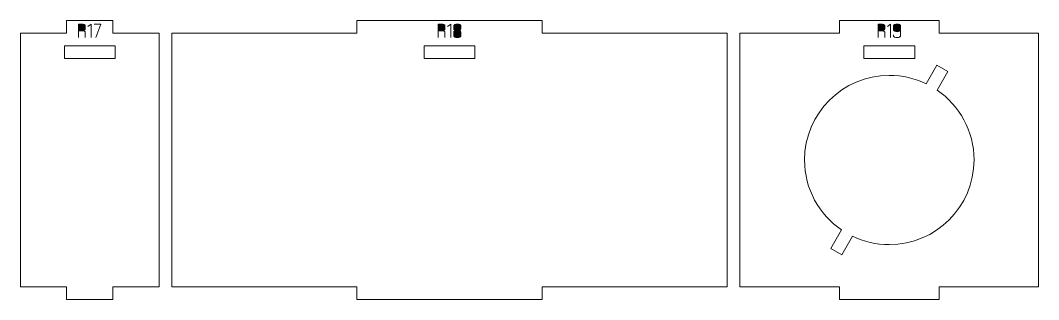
# Model space of a CAD drawing. Header units: centimetres. Extents: x -250 to 250, y -508 to 508.
# Drawn here: x 134.76 to 158.79, y 59.58 to 66.18 of the extents above; entities that cross this region are included whole.
import ezdxf

# ---------------------------------------------------------------- set-up
doc = ezdxf.new("R2010")
doc.units = ezdxf.units.CM
doc.header["$MEASUREMENT"] = 0
doc.layers.add('Capa 1', color=7, linetype='Continuous')

msp = doc.modelspace()

# ---------------------------------------------------------------- hatches: boundary and pattern name
at = {"layer": 'Capa 1', "true_color": 0x3e4095}
h = msp.add_hatch(color=175, dxfattribs=at)
edge = h.paths.add_edge_path()
edge.add_spline(control_points=[(136.20564, 65.93568), (136.23805, 65.93782), (136.25991, 65.94202), (136.27122, 65.94829), (136.28254, 65.95456), (136.28819, 65.96167), (136.28819, 65.96962), (136.28819, 65.96962), (136.28819, 66.05538), (136.28819, 66.05538), (136.28819, 66.06516), (136.28017, 66.07349), (136.26412, 66.08037), (136.24806, 66.08725), (136.22857, 66.09069), (136.20564, 66.09069), (136.20564, 66.09069), (136.13089, 66.09069), (136.13089, 66.09069), (136.13089, 66.09069), (136.13089, 65.93568), (136.13089, 65.93568), (136.13089, 65.93568), (136.20564, 65.93568), (136.20564, 65.93568)], knot_values=[0, 0, 0, 0, 0.125, 0.125, 0.125, 0.25, 0.25, 0.25, 0.375, 0.375, 0.375, 0.5, 0.5, 0.5, 0.625, 0.625, 0.625, 0.75, 0.75, 0.75, 0.875, 0.875, 0.875, 1, 1, 1, 1], degree=3, periodic=1)
h = msp.add_hatch(color=175, dxfattribs=at)
edge = h.paths.add_edge_path()
edge.add_spline(control_points=[(136.13089, 65.77425), (136.13089, 65.77425), (136.13089, 66.09069), (136.13089, 66.09069), (136.13089, 66.09069), (136.20564, 66.09069), (136.20564, 66.09069), (136.22857, 66.09069), (136.24806, 66.08725), (136.26412, 66.08037), (136.28017, 66.07349), (136.28819, 66.06516), (136.28819, 66.05538), (136.28819, 66.05538), (136.28819, 65.96962), (136.28819, 65.96962), (136.28819, 65.96167), (136.28254, 65.95456), (136.27122, 65.94829), (136.25991, 65.94202), (136.23805, 65.93782), (136.20564, 65.93568), (136.23805, 65.93354), (136.25991, 65.92934), (136.27122, 65.92307), (136.28254, 65.9168), (136.28819, 65.90969), (136.28819, 65.90174), (136.28819, 65.90174), (136.28819, 65.77425), (136.28819, 65.77425), (136.28819, 65.77425), (136.28819, 65.90174), (136.28819, 65.90174), (136.28819, 65.90969), (136.28254, 65.9168), (136.27122, 65.92307), (136.25991, 65.92934), (136.23805, 65.93354), (136.20564, 65.93568), (136.20564, 65.93568), (136.13089, 65.93568), (136.13089, 65.93568), (136.13089, 65.93568), (136.13089, 65.77425), (136.13089, 65.77425)], knot_values=[0, 0, 0, 0, 0.06666667, 0.06666667, 0.06666667, 0.13333333, 0.13333333, 0.13333333, 0.2, 0.2, 0.2, 0.26666667, 0.26666667, 0.26666667, 0.33333333, 0.33333333, 0.33333333, 0.4, 0.4, 0.4, 0.46666667, 0.46666667, 0.46666667, 0.53333333, 0.53333333, 0.53333333, 0.6, 0.6, 0.6, 0.66666667, 0.66666667, 0.66666667, 0.73333333, 0.73333333, 0.73333333, 0.8, 0.8, 0.8, 0.86666667, 0.86666667, 0.86666667, 0.93333333, 0.93333333, 0.93333333, 1, 1, 1, 1], degree=3, periodic=1)
h = msp.add_hatch(color=175, dxfattribs=at)
edge = h.paths.add_edge_path()
edge.add_spline(control_points=[(136.42715, 66.09115), (136.42715, 66.09115), (136.35102, 66.03841), (136.35102, 66.03841), (136.35102, 66.03841), (136.42715, 66.09115), (136.42715, 66.09115), (136.42715, 66.09115), (136.42715, 65.77425), (136.42715, 65.77425), (136.42715, 65.77425), (136.42715, 66.09115), (136.42715, 66.09115)], knot_values=[0, 0, 0, 0, 0.25, 0.25, 0.25, 0.5, 0.5, 0.5, 0.75, 0.75, 0.75, 1, 1, 1, 1], degree=3, periodic=1)
h = msp.add_hatch(color=175, dxfattribs=at)
edge = h.paths.add_edge_path()
edge.add_spline(control_points=[(136.5363, 65.77425), (136.5363, 65.77425), (136.65738, 66.09069), (136.65738, 66.09069), (136.65738, 66.09069), (136.49778, 66.09069), (136.49778, 66.09069), (136.49778, 66.09069), (136.65738, 66.09069), (136.65738, 66.09069), (136.65738, 66.09069), (136.5363, 65.77425), (136.5363, 65.77425)], knot_values=[0, 0, 0, 0, 0.25, 0.25, 0.25, 0.5, 0.5, 0.5, 0.75, 0.75, 0.75, 1, 1, 1, 1], degree=3, periodic=1)
h = msp.add_hatch(color=175, dxfattribs=at)
edge = h.paths.add_edge_path()
edge.add_spline(control_points=[(144.69489, 65.93568), (144.7273, 65.93782), (144.74916, 65.94202), (144.76047, 65.94829), (144.77179, 65.95456), (144.77744, 65.96167), (144.77744, 65.96962), (144.77744, 65.96962), (144.77744, 66.05538), (144.77744, 66.05538), (144.77744, 66.06516), (144.76942, 66.07349), (144.75337, 66.08037), (144.73731, 66.08725), (144.71782, 66.09069), (144.69489, 66.09069), (144.69489, 66.09069), (144.62014, 66.09069), (144.62014, 66.09069), (144.62014, 66.09069), (144.62014, 65.93568), (144.62014, 65.93568), (144.62014, 65.93568), (144.69489, 65.93568), (144.69489, 65.93568)], knot_values=[0, 0, 0, 0, 0.125, 0.125, 0.125, 0.25, 0.25, 0.25, 0.375, 0.375, 0.375, 0.5, 0.5, 0.5, 0.625, 0.625, 0.625, 0.75, 0.75, 0.75, 0.875, 0.875, 0.875, 1, 1, 1, 1], degree=3, periodic=1)
h = msp.add_hatch(color=175, dxfattribs=at)
edge = h.paths.add_edge_path()
edge.add_spline(control_points=[(144.62014, 65.77425), (144.62014, 65.77425), (144.62014, 66.09069), (144.62014, 66.09069), (144.62014, 66.09069), (144.69489, 66.09069), (144.69489, 66.09069), (144.71782, 66.09069), (144.73731, 66.08725), (144.75337, 66.08037), (144.76942, 66.07349), (144.77744, 66.06516), (144.77744, 66.05538), (144.77744, 66.05538), (144.77744, 65.96962), (144.77744, 65.96962), (144.77744, 65.96167), (144.77179, 65.95456), (144.76047, 65.94829), (144.74916, 65.94202), (144.7273, 65.93782), (144.69489, 65.93568), (144.7273, 65.93354), (144.74916, 65.92934), (144.76047, 65.92307), (144.77179, 65.9168), (144.77744, 65.90969), (144.77744, 65.90174), (144.77744, 65.90174), (144.77744, 65.77425), (144.77744, 65.77425), (144.77744, 65.77425), (144.77744, 65.90174), (144.77744, 65.90174), (144.77744, 65.90969), (144.77179, 65.9168), (144.76047, 65.92307), (144.74916, 65.92934), (144.7273, 65.93354), (144.69489, 65.93568), (144.69489, 65.93568), (144.62014, 65.93568), (144.62014, 65.93568), (144.62014, 65.93568), (144.62014, 65.77425), (144.62014, 65.77425)], knot_values=[0, 0, 0, 0, 0.06666667, 0.06666667, 0.06666667, 0.13333333, 0.13333333, 0.13333333, 0.2, 0.2, 0.2, 0.26666667, 0.26666667, 0.26666667, 0.33333333, 0.33333333, 0.33333333, 0.4, 0.4, 0.4, 0.46666667, 0.46666667, 0.46666667, 0.53333333, 0.53333333, 0.53333333, 0.6, 0.6, 0.6, 0.66666667, 0.66666667, 0.66666667, 0.73333333, 0.73333333, 0.73333333, 0.8, 0.8, 0.8, 0.86666667, 0.86666667, 0.86666667, 0.93333333, 0.93333333, 0.93333333, 1, 1, 1, 1], degree=3, periodic=1)
h = msp.add_hatch(color=175, dxfattribs=at)
edge = h.paths.add_edge_path()
edge.add_spline(control_points=[(144.9164, 66.09115), (144.9164, 66.09115), (144.84027, 66.03841), (144.84027, 66.03841), (144.84027, 66.03841), (144.9164, 66.09115), (144.9164, 66.09115), (144.9164, 66.09115), (144.9164, 65.77425), (144.9164, 65.77425), (144.9164, 65.77425), (144.9164, 66.09115), (144.9164, 66.09115)], knot_values=[0, 0, 0, 0, 0.25, 0.25, 0.25, 0.5, 0.5, 0.5, 0.75, 0.75, 0.75, 1, 1, 1, 1], degree=3, periodic=1)
h = msp.add_hatch(color=175, dxfattribs=at)
edge = h.paths.add_edge_path()
edge.add_spline(control_points=[(144.98703, 65.98108), (144.98703, 65.97313), (144.99269, 65.96595), (145.004, 65.95953), (145.01531, 65.95311), (145.03717, 65.94883), (145.06958, 65.94669), (145.10199, 65.94883), (145.12385, 65.95311), (145.13516, 65.95953), (145.14647, 65.96595), (145.15213, 65.97313), (145.15213, 65.98108), (145.15213, 65.98108), (145.15213, 66.05538), (145.15213, 66.05538), (145.15213, 66.06516), (145.14426, 66.07349), (145.12851, 66.08037), (145.11277, 66.08725), (145.09312, 66.09069), (145.06958, 66.09069), (145.04604, 66.09069), (145.02639, 66.08725), (145.01065, 66.08037), (144.9949, 66.07349), (144.98703, 66.06516), (144.98703, 66.05538), (144.98703, 66.05538), (144.98703, 65.98108), (144.98703, 65.98108)], knot_values=[0, 0, 0, 0, 0.1, 0.1, 0.1, 0.2, 0.2, 0.2, 0.3, 0.3, 0.3, 0.4, 0.4, 0.4, 0.5, 0.5, 0.5, 0.6, 0.6, 0.6, 0.7, 0.7, 0.7, 0.8, 0.8, 0.8, 0.9, 0.9, 0.9, 1, 1, 1, 1], degree=3, periodic=1)
h = msp.add_hatch(color=175, dxfattribs=at)
edge = h.paths.add_edge_path()
edge.add_spline(control_points=[(145.06958, 65.77425), (145.04604, 65.77425), (145.02639, 65.77769), (145.01065, 65.78457), (144.9949, 65.79145), (144.98703, 65.79978), (144.98703, 65.80956), (144.98703, 65.80956), (144.98703, 65.91275), (144.98703, 65.91275), (144.98703, 65.92101), (144.99269, 65.92819), (145.004, 65.9343), (145.01531, 65.94042), (145.03717, 65.94455), (145.06958, 65.94669), (145.03717, 65.94883), (145.01531, 65.95311), (145.004, 65.95953), (144.99269, 65.96595), (144.98703, 65.97313), (144.98703, 65.98108), (144.98703, 65.98108), (144.98703, 66.05538), (144.98703, 66.05538), (144.98703, 66.06516), (144.9949, 66.07349), (145.01065, 66.08037), (145.02639, 66.08725), (145.04604, 66.09069), (145.06958, 66.09069), (145.09312, 66.09069), (145.11277, 66.08725), (145.12851, 66.08037), (145.14426, 66.07349), (145.15213, 66.06516), (145.15213, 66.05538), (145.15213, 66.05538), (145.15213, 65.98108), (145.15213, 65.98108), (145.15213, 65.97313), (145.14647, 65.96595), (145.13516, 65.95953), (145.12385, 65.95311), (145.10199, 65.94883), (145.06958, 65.94669), (145.10199, 65.94455), (145.12385, 65.94042), (145.13516, 65.9343), (145.14647, 65.92819), (145.15213, 65.92101), (145.15213, 65.91275), (145.15213, 65.91275), (145.15213, 65.80956), (145.15213, 65.80956), (145.15213, 65.79978), (145.14426, 65.79145), (145.12851, 65.78457), (145.11277, 65.77769), (145.09312, 65.77425), (145.06958, 65.77425)], knot_values=[0, 0, 0, 0, 0.05, 0.05, 0.05, 0.1, 0.1, 0.1, 0.15, 0.15, 0.15, 0.2, 0.2, 0.2, 0.25, 0.25, 0.25, 0.3, 0.3, 0.3, 0.35, 0.35, 0.35, 0.4, 0.4, 0.4, 0.45, 0.45, 0.45, 0.5, 0.5, 0.5, 0.55, 0.55, 0.55, 0.6, 0.6, 0.6, 0.65, 0.65, 0.65, 0.7, 0.7, 0.7, 0.75, 0.75, 0.75, 0.8, 0.8, 0.8, 0.85, 0.85, 0.85, 0.9, 0.9, 0.9, 0.95, 0.95, 0.95, 1, 1, 1, 1], degree=3, periodic=1)
h = msp.add_hatch(color=175, dxfattribs=at)
edge = h.paths.add_edge_path()
edge.add_spline(control_points=[(144.98703, 65.80956), (144.98703, 65.79978), (144.9949, 65.79145), (145.01065, 65.78457), (145.02639, 65.77769), (145.04604, 65.77425), (145.06958, 65.77425), (145.09312, 65.77425), (145.11277, 65.77769), (145.12851, 65.78457), (145.14426, 65.79145), (145.15213, 65.79978), (145.15213, 65.80956), (145.15213, 65.80956), (145.15213, 65.91275), (145.15213, 65.91275), (145.15213, 65.92101), (145.14647, 65.92819), (145.13516, 65.9343), (145.12385, 65.94042), (145.10199, 65.94455), (145.06958, 65.94669), (145.03717, 65.94455), (145.01531, 65.94042), (145.004, 65.9343), (144.99269, 65.92819), (144.98703, 65.92101), (144.98703, 65.91275), (144.98703, 65.91275), (144.98703, 65.80956), (144.98703, 65.80956)], knot_values=[0, 0, 0, 0, 0.1, 0.1, 0.1, 0.2, 0.2, 0.2, 0.3, 0.3, 0.3, 0.4, 0.4, 0.4, 0.5, 0.5, 0.5, 0.6, 0.6, 0.6, 0.7, 0.7, 0.7, 0.8, 0.8, 0.8, 0.9, 0.9, 0.9, 1, 1, 1, 1], degree=3, periodic=1)
h = msp.add_hatch(color=175, dxfattribs=at)
edge = h.paths.add_edge_path()
edge.add_spline(control_points=[(155.0744, 65.93568), (155.10681, 65.93782), (155.12867, 65.94202), (155.13998, 65.94829), (155.1513, 65.95456), (155.15695, 65.96167), (155.15695, 65.96962), (155.15695, 65.96962), (155.15695, 66.05538), (155.15695, 66.05538), (155.15695, 66.06516), (155.14893, 66.07349), (155.13288, 66.08037), (155.11682, 66.08725), (155.09733, 66.09069), (155.0744, 66.09069), (155.0744, 66.09069), (154.99965, 66.09069), (154.99965, 66.09069), (154.99965, 66.09069), (154.99965, 65.93568), (154.99965, 65.93568), (154.99965, 65.93568), (155.0744, 65.93568), (155.0744, 65.93568)], knot_values=[0, 0, 0, 0, 0.125, 0.125, 0.125, 0.25, 0.25, 0.25, 0.375, 0.375, 0.375, 0.5, 0.5, 0.5, 0.625, 0.625, 0.625, 0.75, 0.75, 0.75, 0.875, 0.875, 0.875, 1, 1, 1, 1], degree=3, periodic=1)
h = msp.add_hatch(color=175, dxfattribs=at)
edge = h.paths.add_edge_path()
edge.add_spline(control_points=[(154.99965, 65.77425), (154.99965, 65.77425), (154.99965, 66.09069), (154.99965, 66.09069), (154.99965, 66.09069), (155.0744, 66.09069), (155.0744, 66.09069), (155.09733, 66.09069), (155.11682, 66.08725), (155.13288, 66.08037), (155.14893, 66.07349), (155.15695, 66.06516), (155.15695, 66.05538), (155.15695, 66.05538), (155.15695, 65.96962), (155.15695, 65.96962), (155.15695, 65.96167), (155.1513, 65.95456), (155.13998, 65.94829), (155.12867, 65.94202), (155.10681, 65.93782), (155.0744, 65.93568), (155.10681, 65.93354), (155.12867, 65.92934), (155.13998, 65.92307), (155.1513, 65.9168), (155.15695, 65.90969), (155.15695, 65.90174), (155.15695, 65.90174), (155.15695, 65.77425), (155.15695, 65.77425), (155.15695, 65.77425), (155.15695, 65.90174), (155.15695, 65.90174), (155.15695, 65.90969), (155.1513, 65.9168), (155.13998, 65.92307), (155.12867, 65.92934), (155.10681, 65.93354), (155.0744, 65.93568), (155.0744, 65.93568), (154.99965, 65.93568), (154.99965, 65.93568), (154.99965, 65.93568), (154.99965, 65.77425), (154.99965, 65.77425)], knot_values=[0, 0, 0, 0, 0.06666667, 0.06666667, 0.06666667, 0.13333333, 0.13333333, 0.13333333, 0.2, 0.2, 0.2, 0.26666667, 0.26666667, 0.26666667, 0.33333333, 0.33333333, 0.33333333, 0.4, 0.4, 0.4, 0.46666667, 0.46666667, 0.46666667, 0.53333333, 0.53333333, 0.53333333, 0.6, 0.6, 0.6, 0.66666667, 0.66666667, 0.66666667, 0.73333333, 0.73333333, 0.73333333, 0.8, 0.8, 0.8, 0.86666667, 0.86666667, 0.86666667, 0.93333333, 0.93333333, 0.93333333, 1, 1, 1, 1], degree=3, periodic=1)
h = msp.add_hatch(color=175, dxfattribs=at)
edge = h.paths.add_edge_path()
edge.add_spline(control_points=[(155.29591, 66.09115), (155.29591, 66.09115), (155.21978, 66.03841), (155.21978, 66.03841), (155.21978, 66.03841), (155.29591, 66.09115), (155.29591, 66.09115), (155.29591, 66.09115), (155.29591, 65.77425), (155.29591, 65.77425), (155.29591, 65.77425), (155.29591, 66.09115), (155.29591, 66.09115)], knot_values=[0, 0, 0, 0, 0.25, 0.25, 0.25, 0.5, 0.5, 0.5, 0.75, 0.75, 0.75, 1, 1, 1, 1], degree=3, periodic=1)
h = msp.add_hatch(color=175, dxfattribs=at)
edge = h.paths.add_edge_path()
edge.add_spline(control_points=[(155.36654, 65.94806), (155.36654, 65.93828), (155.37441, 65.92995), (155.39016, 65.92307), (155.4059, 65.91619), (155.42555, 65.91275), (155.44909, 65.91275), (155.47233, 65.91214), (155.49189, 65.91497), (155.50779, 65.92123), (155.52369, 65.9275), (155.53164, 65.93645), (155.53164, 65.94806), (155.53164, 65.94806), (155.53164, 66.05538), (155.53164, 66.05538), (155.53164, 66.06516), (155.52377, 66.07349), (155.50802, 66.08037), (155.49228, 66.08725), (155.47263, 66.09069), (155.44909, 66.09069), (155.42555, 66.09069), (155.4059, 66.08725), (155.39016, 66.08037), (155.37441, 66.07349), (155.36654, 66.06516), (155.36654, 66.05538), (155.36654, 66.05538), (155.36654, 65.94806), (155.36654, 65.94806)], knot_values=[0, 0, 0, 0, 0.1, 0.1, 0.1, 0.2, 0.2, 0.2, 0.3, 0.3, 0.3, 0.4, 0.4, 0.4, 0.5, 0.5, 0.5, 0.6, 0.6, 0.6, 0.7, 0.7, 0.7, 0.8, 0.8, 0.8, 0.9, 0.9, 0.9, 1, 1, 1, 1], degree=3, periodic=1)
h = msp.add_hatch(color=175, dxfattribs=at)
edge = h.paths.add_edge_path()
edge.add_spline(control_points=[(155.44909, 65.77425), (155.42555, 65.77425), (155.4059, 65.77769), (155.39016, 65.78457), (155.37441, 65.79145), (155.36654, 65.79978), (155.36654, 65.80956), (155.36654, 65.80956), (155.36654, 65.83479), (155.36654, 65.83479), (155.36654, 65.83479), (155.36654, 65.80956), (155.36654, 65.80956), (155.36654, 65.79978), (155.37441, 65.79145), (155.39016, 65.78457), (155.4059, 65.77769), (155.42555, 65.77425), (155.44909, 65.77425), (155.47263, 65.77425), (155.49228, 65.77769), (155.50802, 65.78457), (155.52377, 65.79145), (155.53164, 65.79978), (155.53164, 65.80956), (155.53164, 65.80956), (155.53164, 65.94806), (155.53164, 65.94806), (155.53164, 65.93645), (155.52369, 65.9275), (155.50779, 65.92123), (155.49189, 65.91497), (155.47233, 65.91214), (155.44909, 65.91275), (155.42555, 65.91275), (155.4059, 65.91619), (155.39016, 65.92307), (155.37441, 65.92995), (155.36654, 65.93828), (155.36654, 65.94806), (155.36654, 65.94806), (155.36654, 66.05538), (155.36654, 66.05538), (155.36654, 66.06516), (155.37441, 66.07349), (155.39016, 66.08037), (155.4059, 66.08725), (155.42555, 66.09069), (155.44909, 66.09069), (155.47263, 66.09069), (155.49228, 66.08725), (155.50802, 66.08037), (155.52377, 66.07349), (155.53164, 66.06516), (155.53164, 66.05538), (155.53164, 66.05538), (155.53164, 65.94806), (155.53164, 65.94806), (155.53164, 65.94806), (155.53164, 65.80956), (155.53164, 65.80956), (155.53164, 65.79978), (155.52377, 65.79145), (155.50802, 65.78457), (155.49228, 65.77769), (155.47263, 65.77425), (155.44909, 65.77425)], knot_values=[0, 0, 0, 0, 0.04545455, 0.04545455, 0.04545455, 0.09090909, 0.09090909, 0.09090909, 0.13636364, 0.13636364, 0.13636364, 0.18181818, 0.18181818, 0.18181818, 0.22727273, 0.22727273, 0.22727273, 0.27272727, 0.27272727, 0.27272727, 0.31818182, 0.31818182, 0.31818182, 0.36363636, 0.36363636, 0.36363636, 0.40909091, 0.40909091, 0.40909091, 0.45454545, 0.45454545, 0.45454545, 0.5, 0.5, 0.5, 0.54545455, 0.54545455, 0.54545455, 0.59090909, 0.59090909, 0.59090909, 0.63636364, 0.63636364, 0.63636364, 0.68181818, 0.68181818, 0.68181818, 0.72727273, 0.72727273, 0.72727273, 0.77272727, 0.77272727, 0.77272727, 0.81818182, 0.81818182, 0.81818182, 0.86363636, 0.86363636, 0.86363636, 0.90909091, 0.90909091, 0.90909091, 0.95454545, 0.95454545, 0.95454545, 1, 1, 1, 1], degree=3, periodic=1)

# ---------------------------------------------------------------- linework, layer by layer
at = {"layer": 'Capa 1', "color": 240, "lineweight": 20}
for points, knots in [([(134.75632, 65.88065), (134.75632, 65.88065), (134.75632, 59.88065), (134.75632, 59.88065), (134.75632, 59.88065), (135.8482, 59.88065), (135.8482, 59.88065), (135.8482, 59.88065), (135.8482, 59.58065), (135.8482, 59.58065), (135.8482, 59.58065), (136.94008, 59.58065), (136.94008, 59.58065), (136.94008, 59.58065), (136.94008, 59.88065), (136.94008, 59.88065), (136.94008, 59.88065), (138.03196, 59.88065), (138.03196, 59.88065), (138.03196, 59.88065), (138.03196, 65.88065), (138.03196, 65.88065), (138.03196, 65.88065), (136.94008, 65.88065), (136.94008, 65.88065), (136.94008, 65.88065), (136.94008, 66.18065), (136.94008, 66.18065), (136.94008, 66.18065), (135.8482, 66.18065), (135.8482, 66.18065), (135.8482, 66.18065), (135.8482, 65.88065), (135.8482, 65.88065), (135.8482, 65.88065), (134.75632, 65.88065), (134.75632, 65.88065)], [0, 0, 0, 0, 0.08333333, 0.08333333, 0.08333333, 0.16666667, 0.16666667, 0.16666667, 0.25, 0.25, 0.25, 0.33333333, 0.33333333, 0.33333333, 0.41666667, 0.41666667, 0.41666667, 0.5, 0.5, 0.5, 0.58333333, 0.58333333, 0.58333333, 0.66666667, 0.66666667, 0.66666667, 0.75, 0.75, 0.75, 0.83333333, 0.83333333, 0.83333333, 0.91666667, 0.91666667, 0.91666667, 1, 1, 1, 1]), ([(138.33196, 65.88065), (138.33196, 65.88065), (138.33196, 59.88065), (138.33196, 59.88065), (138.33196, 59.88065), (142.70142, 59.88065), (142.70142, 59.88065), (142.70142, 59.88065), (142.70142, 59.58065), (142.70142, 59.58065), (142.70142, 59.58065), (147.07087, 59.58065), (147.07087, 59.58065), (147.07087, 59.58065), (147.07087, 59.88065), (147.07087, 59.88065), (147.07087, 59.88065), (151.44032, 59.88065), (151.44032, 59.88065), (151.44032, 59.88065), (151.44032, 65.88065), (151.44032, 65.88065), (151.44032, 65.88065), (147.07087, 65.88065), (147.07087, 65.88065), (147.07087, 65.88065), (147.07087, 66.18065), (147.07087, 66.18065), (147.07087, 66.18065), (142.70142, 66.18065), (142.70142, 66.18065), (142.70142, 66.18065), (142.70142, 65.88065), (142.70142, 65.88065), (142.70142, 65.88065), (138.33196, 65.88065), (138.33196, 65.88065)], [0, 0, 0, 0, 0.08333333, 0.08333333, 0.08333333, 0.16666667, 0.16666667, 0.16666667, 0.25, 0.25, 0.25, 0.33333333, 0.33333333, 0.33333333, 0.41666667, 0.41666667, 0.41666667, 0.5, 0.5, 0.5, 0.58333333, 0.58333333, 0.58333333, 0.66666667, 0.66666667, 0.66666667, 0.75, 0.75, 0.75, 0.83333333, 0.83333333, 0.83333333, 0.91666667, 0.91666667, 0.91666667, 1, 1, 1, 1]), ([(151.74032, 65.88065), (151.74032, 65.88065), (151.74032, 59.88065), (151.74032, 59.88065), (151.74032, 59.88065), (154.09053, 59.88065), (154.09053, 59.88065), (154.09053, 59.88065), (154.09053, 59.58065), (154.09053, 59.58065), (154.09053, 59.58065), (156.44075, 59.58065), (156.44075, 59.58065), (156.44075, 59.58065), (156.44075, 59.88065), (156.44075, 59.88065), (156.44075, 59.88065), (158.79096, 59.88065), (158.79096, 59.88065), (158.79096, 59.88065), (158.79096, 65.88065), (158.79096, 65.88065), (158.79096, 65.88065), (156.44075, 65.88065), (156.44075, 65.88065), (156.44075, 65.88065), (156.44075, 66.18065), (156.44075, 66.18065), (156.44075, 66.18065), (154.09053, 66.18065), (154.09053, 66.18065), (154.09053, 66.18065), (154.09053, 65.88065), (154.09053, 65.88065), (154.09053, 65.88065), (151.74032, 65.88065), (151.74032, 65.88065)], [0, 0, 0, 0, 0.08333333, 0.08333333, 0.08333333, 0.16666667, 0.16666667, 0.16666667, 0.25, 0.25, 0.25, 0.33333333, 0.33333333, 0.33333333, 0.41666667, 0.41666667, 0.41666667, 0.5, 0.5, 0.5, 0.58333333, 0.58333333, 0.58333333, 0.66666667, 0.66666667, 0.66666667, 0.75, 0.75, 0.75, 0.83333333, 0.83333333, 0.83333333, 0.91666667, 0.91666667, 0.91666667, 1, 1, 1, 1]), ([(135.79414, 65.28106), (135.79414, 65.28106), (136.99414, 65.28106), (136.99414, 65.28106), (136.99414, 65.28106), (136.99414, 65.58106), (136.99414, 65.58106), (136.99414, 65.58106), (135.79414, 65.58106), (135.79414, 65.58106), (135.79414, 65.58106), (135.79414, 65.28106), (135.79414, 65.28106)], [0, 0, 0, 0, 0.25, 0.25, 0.25, 0.5, 0.5, 0.5, 0.75, 0.75, 0.75, 1, 1, 1, 1]), ([(144.28614, 65.28106), (144.28614, 65.28106), (145.48614, 65.28106), (145.48614, 65.28106), (145.48614, 65.28106), (145.48614, 65.58106), (145.48614, 65.58106), (145.48614, 65.58106), (144.28614, 65.58106), (144.28614, 65.58106), (144.28614, 65.58106), (144.28614, 65.28106), (144.28614, 65.28106)], [0, 0, 0, 0, 0.25, 0.25, 0.25, 0.5, 0.5, 0.5, 0.75, 0.75, 0.75, 1, 1, 1, 1]), ([(154.66564, 65.28106), (154.66564, 65.28106), (155.86564, 65.28106), (155.86564, 65.28106), (155.86564, 65.28106), (155.86564, 65.58106), (155.86564, 65.58106), (155.86564, 65.58106), (154.66564, 65.58106), (154.66564, 65.58106), (154.66564, 65.58106), (154.66564, 65.28106), (154.66564, 65.28106)], [0, 0, 0, 0, 0.25, 0.25, 0.25, 0.5, 0.5, 0.5, 0.75, 0.75, 0.75, 1, 1, 1, 1]), ([(155.26564, 64.88065), (155.57647, 64.88065), (155.87073, 64.80974), (156.13315, 64.68322), (156.13315, 64.68322), (156.38574, 65.12071), (156.38574, 65.12071), (156.38574, 65.12071), (156.64554, 64.97071), (156.64554, 64.97071), (156.64554, 64.97071), (156.39277, 64.5329), (156.39277, 64.5329), (156.91973, 64.17272), (157.26564, 63.56712), (157.26564, 62.88065), (157.26564, 61.77608), (156.37021, 60.88065), (155.26564, 60.88065), (154.95481, 60.88065), (154.66053, 60.95154), (154.39813, 61.07808), (154.39813, 61.07808), (154.14554, 60.64059), (154.14554, 60.64059), (154.14554, 60.64059), (153.88574, 60.79059), (153.88574, 60.79059), (153.88574, 60.79059), (154.13851, 61.2284), (154.13851, 61.2284), (153.61155, 61.58858), (153.26564, 62.19418), (153.26564, 62.88065), (153.26564, 63.98522), (154.16107, 64.88065), (155.26564, 64.88065)], [0, 0, 0, 0, 0.08333333, 0.08333333, 0.08333333, 0.16666667, 0.16666667, 0.16666667, 0.25, 0.25, 0.25, 0.33333333, 0.33333333, 0.33333333, 0.41666667, 0.41666667, 0.41666667, 0.5, 0.5, 0.5, 0.58333333, 0.58333333, 0.58333333, 0.66666667, 0.66666667, 0.66666667, 0.75, 0.75, 0.75, 0.83333333, 0.83333333, 0.83333333, 0.91666667, 0.91666667, 0.91666667, 1, 1, 1, 1])]:
    msp.add_open_spline(points, degree=3, knots=knots, dxfattribs=at)
at = {"layer": 'Capa 1', "color": 114, "lineweight": 9}
for points, knots in [([(136.20564, 65.93568), (136.23805, 65.93782), (136.25991, 65.94202), (136.27122, 65.94829), (136.28254, 65.95456), (136.28819, 65.96167), (136.28819, 65.96962), (136.28819, 65.96962), (136.28819, 66.05538), (136.28819, 66.05538), (136.28819, 66.06516), (136.28017, 66.07349), (136.26412, 66.08037), (136.24806, 66.08725), (136.22857, 66.09069), (136.20564, 66.09069), (136.20564, 66.09069), (136.13089, 66.09069), (136.13089, 66.09069), (136.13089, 66.09069), (136.13089, 65.93568), (136.13089, 65.93568), (136.13089, 65.93568), (136.20564, 65.93568), (136.20564, 65.93568)], [0, 0, 0, 0, 0.125, 0.125, 0.125, 0.25, 0.25, 0.25, 0.375, 0.375, 0.375, 0.5, 0.5, 0.5, 0.625, 0.625, 0.625, 0.75, 0.75, 0.75, 0.875, 0.875, 0.875, 1, 1, 1, 1]), ([(136.13089, 65.77425), (136.13089, 65.77425), (136.13089, 66.09069), (136.13089, 66.09069), (136.13089, 66.09069), (136.20564, 66.09069), (136.20564, 66.09069), (136.22857, 66.09069), (136.24806, 66.08725), (136.26412, 66.08037), (136.28017, 66.07349), (136.28819, 66.06516), (136.28819, 66.05538), (136.28819, 66.05538), (136.28819, 65.96962), (136.28819, 65.96962), (136.28819, 65.96167), (136.28254, 65.95456), (136.27122, 65.94829), (136.25991, 65.94202), (136.23805, 65.93782), (136.20564, 65.93568), (136.23805, 65.93354), (136.25991, 65.92934), (136.27122, 65.92307), (136.28254, 65.9168), (136.28819, 65.90969), (136.28819, 65.90174), (136.28819, 65.90174), (136.28819, 65.77425), (136.28819, 65.77425), (136.28819, 65.77425), (136.28819, 65.90174), (136.28819, 65.90174), (136.28819, 65.90969), (136.28254, 65.9168), (136.27122, 65.92307), (136.25991, 65.92934), (136.23805, 65.93354), (136.20564, 65.93568), (136.20564, 65.93568), (136.13089, 65.93568), (136.13089, 65.93568), (136.13089, 65.93568), (136.13089, 65.77425), (136.13089, 65.77425)], [0, 0, 0, 0, 0.06666667, 0.06666667, 0.06666667, 0.13333333, 0.13333333, 0.13333333, 0.2, 0.2, 0.2, 0.26666667, 0.26666667, 0.26666667, 0.33333333, 0.33333333, 0.33333333, 0.4, 0.4, 0.4, 0.46666667, 0.46666667, 0.46666667, 0.53333333, 0.53333333, 0.53333333, 0.6, 0.6, 0.6, 0.66666667, 0.66666667, 0.66666667, 0.73333333, 0.73333333, 0.73333333, 0.8, 0.8, 0.8, 0.86666667, 0.86666667, 0.86666667, 0.93333333, 0.93333333, 0.93333333, 1, 1, 1, 1]), ([(136.42715, 66.09115), (136.42715, 66.09115), (136.35102, 66.03841), (136.35102, 66.03841), (136.35102, 66.03841), (136.42715, 66.09115), (136.42715, 66.09115), (136.42715, 66.09115), (136.42715, 65.77425), (136.42715, 65.77425), (136.42715, 65.77425), (136.42715, 66.09115), (136.42715, 66.09115)], [0, 0, 0, 0, 0.25, 0.25, 0.25, 0.5, 0.5, 0.5, 0.75, 0.75, 0.75, 1, 1, 1, 1]), ([(136.5363, 65.77425), (136.5363, 65.77425), (136.65738, 66.09069), (136.65738, 66.09069), (136.65738, 66.09069), (136.49778, 66.09069), (136.49778, 66.09069), (136.49778, 66.09069), (136.65738, 66.09069), (136.65738, 66.09069), (136.65738, 66.09069), (136.5363, 65.77425), (136.5363, 65.77425)], [0, 0, 0, 0, 0.25, 0.25, 0.25, 0.5, 0.5, 0.5, 0.75, 0.75, 0.75, 1, 1, 1, 1]), ([(144.69489, 65.93568), (144.7273, 65.93782), (144.74916, 65.94202), (144.76047, 65.94829), (144.77179, 65.95456), (144.77744, 65.96167), (144.77744, 65.96962), (144.77744, 65.96962), (144.77744, 66.05538), (144.77744, 66.05538), (144.77744, 66.06516), (144.76942, 66.07349), (144.75337, 66.08037), (144.73731, 66.08725), (144.71782, 66.09069), (144.69489, 66.09069), (144.69489, 66.09069), (144.62014, 66.09069), (144.62014, 66.09069), (144.62014, 66.09069), (144.62014, 65.93568), (144.62014, 65.93568), (144.62014, 65.93568), (144.69489, 65.93568), (144.69489, 65.93568)], [0, 0, 0, 0, 0.125, 0.125, 0.125, 0.25, 0.25, 0.25, 0.375, 0.375, 0.375, 0.5, 0.5, 0.5, 0.625, 0.625, 0.625, 0.75, 0.75, 0.75, 0.875, 0.875, 0.875, 1, 1, 1, 1]), ([(144.62014, 65.77425), (144.62014, 65.77425), (144.62014, 66.09069), (144.62014, 66.09069), (144.62014, 66.09069), (144.69489, 66.09069), (144.69489, 66.09069), (144.71782, 66.09069), (144.73731, 66.08725), (144.75337, 66.08037), (144.76942, 66.07349), (144.77744, 66.06516), (144.77744, 66.05538), (144.77744, 66.05538), (144.77744, 65.96962), (144.77744, 65.96962), (144.77744, 65.96167), (144.77179, 65.95456), (144.76047, 65.94829), (144.74916, 65.94202), (144.7273, 65.93782), (144.69489, 65.93568), (144.7273, 65.93354), (144.74916, 65.92934), (144.76047, 65.92307), (144.77179, 65.9168), (144.77744, 65.90969), (144.77744, 65.90174), (144.77744, 65.90174), (144.77744, 65.77425), (144.77744, 65.77425), (144.77744, 65.77425), (144.77744, 65.90174), (144.77744, 65.90174), (144.77744, 65.90969), (144.77179, 65.9168), (144.76047, 65.92307), (144.74916, 65.92934), (144.7273, 65.93354), (144.69489, 65.93568), (144.69489, 65.93568), (144.62014, 65.93568), (144.62014, 65.93568), (144.62014, 65.93568), (144.62014, 65.77425), (144.62014, 65.77425)], [0, 0, 0, 0, 0.06666667, 0.06666667, 0.06666667, 0.13333333, 0.13333333, 0.13333333, 0.2, 0.2, 0.2, 0.26666667, 0.26666667, 0.26666667, 0.33333333, 0.33333333, 0.33333333, 0.4, 0.4, 0.4, 0.46666667, 0.46666667, 0.46666667, 0.53333333, 0.53333333, 0.53333333, 0.6, 0.6, 0.6, 0.66666667, 0.66666667, 0.66666667, 0.73333333, 0.73333333, 0.73333333, 0.8, 0.8, 0.8, 0.86666667, 0.86666667, 0.86666667, 0.93333333, 0.93333333, 0.93333333, 1, 1, 1, 1]), ([(144.9164, 66.09115), (144.9164, 66.09115), (144.84027, 66.03841), (144.84027, 66.03841), (144.84027, 66.03841), (144.9164, 66.09115), (144.9164, 66.09115), (144.9164, 66.09115), (144.9164, 65.77425), (144.9164, 65.77425), (144.9164, 65.77425), (144.9164, 66.09115), (144.9164, 66.09115)], [0, 0, 0, 0, 0.25, 0.25, 0.25, 0.5, 0.5, 0.5, 0.75, 0.75, 0.75, 1, 1, 1, 1]), ([(144.98703, 65.98108), (144.98703, 65.97313), (144.99269, 65.96595), (145.004, 65.95953), (145.01531, 65.95311), (145.03717, 65.94883), (145.06958, 65.94669), (145.10199, 65.94883), (145.12385, 65.95311), (145.13516, 65.95953), (145.14647, 65.96595), (145.15213, 65.97313), (145.15213, 65.98108), (145.15213, 65.98108), (145.15213, 66.05538), (145.15213, 66.05538), (145.15213, 66.06516), (145.14426, 66.07349), (145.12851, 66.08037), (145.11277, 66.08725), (145.09312, 66.09069), (145.06958, 66.09069), (145.04604, 66.09069), (145.02639, 66.08725), (145.01065, 66.08037), (144.9949, 66.07349), (144.98703, 66.06516), (144.98703, 66.05538), (144.98703, 66.05538), (144.98703, 65.98108), (144.98703, 65.98108)], [0, 0, 0, 0, 0.1, 0.1, 0.1, 0.2, 0.2, 0.2, 0.3, 0.3, 0.3, 0.4, 0.4, 0.4, 0.5, 0.5, 0.5, 0.6, 0.6, 0.6, 0.7, 0.7, 0.7, 0.8, 0.8, 0.8, 0.9, 0.9, 0.9, 1, 1, 1, 1]), ([(145.06958, 65.77425), (145.04604, 65.77425), (145.02639, 65.77769), (145.01065, 65.78457), (144.9949, 65.79145), (144.98703, 65.79978), (144.98703, 65.80956), (144.98703, 65.80956), (144.98703, 65.91275), (144.98703, 65.91275), (144.98703, 65.92101), (144.99269, 65.92819), (145.004, 65.9343), (145.01531, 65.94042), (145.03717, 65.94455), (145.06958, 65.94669), (145.03717, 65.94883), (145.01531, 65.95311), (145.004, 65.95953), (144.99269, 65.96595), (144.98703, 65.97313), (144.98703, 65.98108), (144.98703, 65.98108), (144.98703, 66.05538), (144.98703, 66.05538), (144.98703, 66.06516), (144.9949, 66.07349), (145.01065, 66.08037), (145.02639, 66.08725), (145.04604, 66.09069), (145.06958, 66.09069), (145.09312, 66.09069), (145.11277, 66.08725), (145.12851, 66.08037), (145.14426, 66.07349), (145.15213, 66.06516), (145.15213, 66.05538), (145.15213, 66.05538), (145.15213, 65.98108), (145.15213, 65.98108), (145.15213, 65.97313), (145.14647, 65.96595), (145.13516, 65.95953), (145.12385, 65.95311), (145.10199, 65.94883), (145.06958, 65.94669), (145.10199, 65.94455), (145.12385, 65.94042), (145.13516, 65.9343), (145.14647, 65.92819), (145.15213, 65.92101), (145.15213, 65.91275), (145.15213, 65.91275), (145.15213, 65.80956), (145.15213, 65.80956), (145.15213, 65.79978), (145.14426, 65.79145), (145.12851, 65.78457), (145.11277, 65.77769), (145.09312, 65.77425), (145.06958, 65.77425)], [0, 0, 0, 0, 0.05, 0.05, 0.05, 0.1, 0.1, 0.1, 0.15, 0.15, 0.15, 0.2, 0.2, 0.2, 0.25, 0.25, 0.25, 0.3, 0.3, 0.3, 0.35, 0.35, 0.35, 0.4, 0.4, 0.4, 0.45, 0.45, 0.45, 0.5, 0.5, 0.5, 0.55, 0.55, 0.55, 0.6, 0.6, 0.6, 0.65, 0.65, 0.65, 0.7, 0.7, 0.7, 0.75, 0.75, 0.75, 0.8, 0.8, 0.8, 0.85, 0.85, 0.85, 0.9, 0.9, 0.9, 0.95, 0.95, 0.95, 1, 1, 1, 1]), ([(144.98703, 65.80956), (144.98703, 65.79978), (144.9949, 65.79145), (145.01065, 65.78457), (145.02639, 65.77769), (145.04604, 65.77425), (145.06958, 65.77425), (145.09312, 65.77425), (145.11277, 65.77769), (145.12851, 65.78457), (145.14426, 65.79145), (145.15213, 65.79978), (145.15213, 65.80956), (145.15213, 65.80956), (145.15213, 65.91275), (145.15213, 65.91275), (145.15213, 65.92101), (145.14647, 65.92819), (145.13516, 65.9343), (145.12385, 65.94042), (145.10199, 65.94455), (145.06958, 65.94669), (145.03717, 65.94455), (145.01531, 65.94042), (145.004, 65.9343), (144.99269, 65.92819), (144.98703, 65.92101), (144.98703, 65.91275), (144.98703, 65.91275), (144.98703, 65.80956), (144.98703, 65.80956)], [0, 0, 0, 0, 0.1, 0.1, 0.1, 0.2, 0.2, 0.2, 0.3, 0.3, 0.3, 0.4, 0.4, 0.4, 0.5, 0.5, 0.5, 0.6, 0.6, 0.6, 0.7, 0.7, 0.7, 0.8, 0.8, 0.8, 0.9, 0.9, 0.9, 1, 1, 1, 1]), ([(155.0744, 65.93568), (155.10681, 65.93782), (155.12867, 65.94202), (155.13998, 65.94829), (155.1513, 65.95456), (155.15695, 65.96167), (155.15695, 65.96962), (155.15695, 65.96962), (155.15695, 66.05538), (155.15695, 66.05538), (155.15695, 66.06516), (155.14893, 66.07349), (155.13288, 66.08037), (155.11682, 66.08725), (155.09733, 66.09069), (155.0744, 66.09069), (155.0744, 66.09069), (154.99965, 66.09069), (154.99965, 66.09069), (154.99965, 66.09069), (154.99965, 65.93568), (154.99965, 65.93568), (154.99965, 65.93568), (155.0744, 65.93568), (155.0744, 65.93568)], [0, 0, 0, 0, 0.125, 0.125, 0.125, 0.25, 0.25, 0.25, 0.375, 0.375, 0.375, 0.5, 0.5, 0.5, 0.625, 0.625, 0.625, 0.75, 0.75, 0.75, 0.875, 0.875, 0.875, 1, 1, 1, 1]), ([(154.99965, 65.77425), (154.99965, 65.77425), (154.99965, 66.09069), (154.99965, 66.09069), (154.99965, 66.09069), (155.0744, 66.09069), (155.0744, 66.09069), (155.09733, 66.09069), (155.11682, 66.08725), (155.13288, 66.08037), (155.14893, 66.07349), (155.15695, 66.06516), (155.15695, 66.05538), (155.15695, 66.05538), (155.15695, 65.96962), (155.15695, 65.96962), (155.15695, 65.96167), (155.1513, 65.95456), (155.13998, 65.94829), (155.12867, 65.94202), (155.10681, 65.93782), (155.0744, 65.93568), (155.10681, 65.93354), (155.12867, 65.92934), (155.13998, 65.92307), (155.1513, 65.9168), (155.15695, 65.90969), (155.15695, 65.90174), (155.15695, 65.90174), (155.15695, 65.77425), (155.15695, 65.77425), (155.15695, 65.77425), (155.15695, 65.90174), (155.15695, 65.90174), (155.15695, 65.90969), (155.1513, 65.9168), (155.13998, 65.92307), (155.12867, 65.92934), (155.10681, 65.93354), (155.0744, 65.93568), (155.0744, 65.93568), (154.99965, 65.93568), (154.99965, 65.93568), (154.99965, 65.93568), (154.99965, 65.77425), (154.99965, 65.77425)], [0, 0, 0, 0, 0.06666667, 0.06666667, 0.06666667, 0.13333333, 0.13333333, 0.13333333, 0.2, 0.2, 0.2, 0.26666667, 0.26666667, 0.26666667, 0.33333333, 0.33333333, 0.33333333, 0.4, 0.4, 0.4, 0.46666667, 0.46666667, 0.46666667, 0.53333333, 0.53333333, 0.53333333, 0.6, 0.6, 0.6, 0.66666667, 0.66666667, 0.66666667, 0.73333333, 0.73333333, 0.73333333, 0.8, 0.8, 0.8, 0.86666667, 0.86666667, 0.86666667, 0.93333333, 0.93333333, 0.93333333, 1, 1, 1, 1]), ([(155.29591, 66.09115), (155.29591, 66.09115), (155.21978, 66.03841), (155.21978, 66.03841), (155.21978, 66.03841), (155.29591, 66.09115), (155.29591, 66.09115), (155.29591, 66.09115), (155.29591, 65.77425), (155.29591, 65.77425), (155.29591, 65.77425), (155.29591, 66.09115), (155.29591, 66.09115)], [0, 0, 0, 0, 0.25, 0.25, 0.25, 0.5, 0.5, 0.5, 0.75, 0.75, 0.75, 1, 1, 1, 1]), ([(155.36654, 65.94806), (155.36654, 65.93828), (155.37441, 65.92995), (155.39016, 65.92307), (155.4059, 65.91619), (155.42555, 65.91275), (155.44909, 65.91275), (155.47233, 65.91214), (155.49189, 65.91497), (155.50779, 65.92123), (155.52369, 65.9275), (155.53164, 65.93645), (155.53164, 65.94806), (155.53164, 65.94806), (155.53164, 66.05538), (155.53164, 66.05538), (155.53164, 66.06516), (155.52377, 66.07349), (155.50802, 66.08037), (155.49228, 66.08725), (155.47263, 66.09069), (155.44909, 66.09069), (155.42555, 66.09069), (155.4059, 66.08725), (155.39016, 66.08037), (155.37441, 66.07349), (155.36654, 66.06516), (155.36654, 66.05538), (155.36654, 66.05538), (155.36654, 65.94806), (155.36654, 65.94806)], [0, 0, 0, 0, 0.1, 0.1, 0.1, 0.2, 0.2, 0.2, 0.3, 0.3, 0.3, 0.4, 0.4, 0.4, 0.5, 0.5, 0.5, 0.6, 0.6, 0.6, 0.7, 0.7, 0.7, 0.8, 0.8, 0.8, 0.9, 0.9, 0.9, 1, 1, 1, 1]), ([(155.44909, 65.77425), (155.42555, 65.77425), (155.4059, 65.77769), (155.39016, 65.78457), (155.37441, 65.79145), (155.36654, 65.79978), (155.36654, 65.80956), (155.36654, 65.80956), (155.36654, 65.83479), (155.36654, 65.83479), (155.36654, 65.83479), (155.36654, 65.80956), (155.36654, 65.80956), (155.36654, 65.79978), (155.37441, 65.79145), (155.39016, 65.78457), (155.4059, 65.77769), (155.42555, 65.77425), (155.44909, 65.77425), (155.47263, 65.77425), (155.49228, 65.77769), (155.50802, 65.78457), (155.52377, 65.79145), (155.53164, 65.79978), (155.53164, 65.80956), (155.53164, 65.80956), (155.53164, 65.94806), (155.53164, 65.94806), (155.53164, 65.93645), (155.52369, 65.9275), (155.50779, 65.92123), (155.49189, 65.91497), (155.47233, 65.91214), (155.44909, 65.91275), (155.42555, 65.91275), (155.4059, 65.91619), (155.39016, 65.92307), (155.37441, 65.92995), (155.36654, 65.93828), (155.36654, 65.94806), (155.36654, 65.94806), (155.36654, 66.05538), (155.36654, 66.05538), (155.36654, 66.06516), (155.37441, 66.07349), (155.39016, 66.08037), (155.4059, 66.08725), (155.42555, 66.09069), (155.44909, 66.09069), (155.47263, 66.09069), (155.49228, 66.08725), (155.50802, 66.08037), (155.52377, 66.07349), (155.53164, 66.06516), (155.53164, 66.05538), (155.53164, 66.05538), (155.53164, 65.94806), (155.53164, 65.94806), (155.53164, 65.94806), (155.53164, 65.80956), (155.53164, 65.80956), (155.53164, 65.79978), (155.52377, 65.79145), (155.50802, 65.78457), (155.49228, 65.77769), (155.47263, 65.77425), (155.44909, 65.77425)], [0, 0, 0, 0, 0.04545455, 0.04545455, 0.04545455, 0.09090909, 0.09090909, 0.09090909, 0.13636364, 0.13636364, 0.13636364, 0.18181818, 0.18181818, 0.18181818, 0.22727273, 0.22727273, 0.22727273, 0.27272727, 0.27272727, 0.27272727, 0.31818182, 0.31818182, 0.31818182, 0.36363636, 0.36363636, 0.36363636, 0.40909091, 0.40909091, 0.40909091, 0.45454545, 0.45454545, 0.45454545, 0.5, 0.5, 0.5, 0.54545455, 0.54545455, 0.54545455, 0.59090909, 0.59090909, 0.59090909, 0.63636364, 0.63636364, 0.63636364, 0.68181818, 0.68181818, 0.68181818, 0.72727273, 0.72727273, 0.72727273, 0.77272727, 0.77272727, 0.77272727, 0.81818182, 0.81818182, 0.81818182, 0.86363636, 0.86363636, 0.86363636, 0.90909091, 0.90909091, 0.90909091, 0.95454545, 0.95454545, 0.95454545, 1, 1, 1, 1])]:
    msp.add_open_spline(points, degree=3, knots=knots, dxfattribs=at)

doc.saveas('drawing.dxf')
